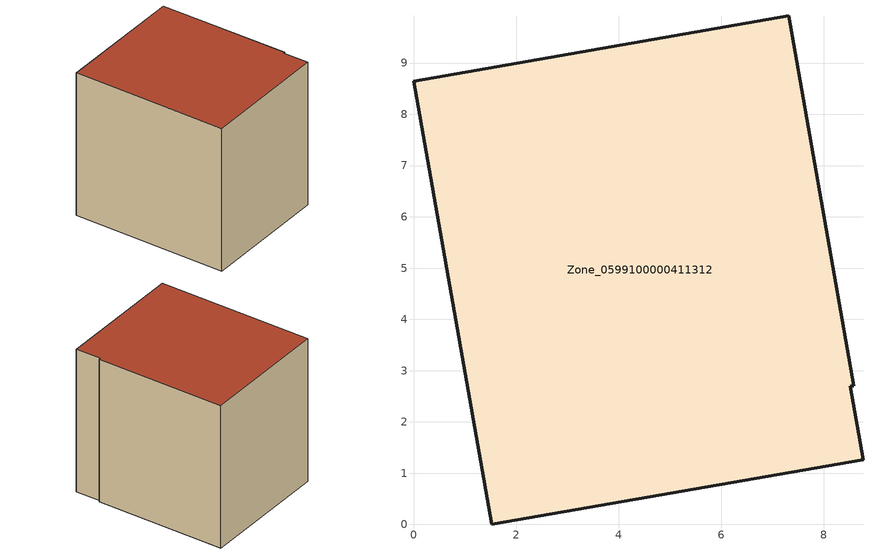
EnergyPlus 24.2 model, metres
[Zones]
Zone_0599100000411312
 floor ground (C_G): 8.59,2.71 8.52,2.69 8.77,1.26 1.52,0 0,8.65 7.32,9.93 z0
 wall outside (C_F): 8.59,2.71 7.32,9.93 0,8.65 1.52,0 8.77,1.26 8.52,2.69 8.59,2.71 z0:8.38
 roof outside (C_R): 8.52,2.69 8.59,2.71 7.32,9.93 0,8.65 1.52,0 8.77,1.26 z8.38
[BUILDING]
Pand.0599100000411312: North Axis=0; Terrain=City; Loads Convergence Tolerance Value=0.04; Temperature Convergence Tolerance Value=0.4; Solar Distribution=FullExterior; Maximum Number of Warmup Days=25; Minimum Number of Warmup Days=1
[Site:Location]
Rotterdam.The.Hague.AP_ZH_NLD Design_Conditions: Latitude=51.96; Longitude=4.45; Time Zone=1; Elevation=-4.5
[SITE:GROUNDTEMPERATURE:BUILDINGSURFACE]
18, 18, 18, 18, 18, 18, 18, 18, 18, 18, 18, 18
[MATERIAL] Thermal Absorptance=0.9; Solar Absorptance=0.7; Visible Absorptance=0.7
Name | Roughness | Thickness | Conductivity | Density | Specific Heat
G.TC.1992-2005 | MediumSmooth | 0.15 | 0.06 | 540 | 1210
F.TC.1992-2005 | Rough | 0.3 | 0.12 | 1920 | 840
R.TC.1992-2005 | MediumRough | 0.2 | 0.08 | 1500 | 1000
[CONSTRUCTION]
C_G: G.TC.1992-2005
C_F: F.TC.1992-2005
C_R: R.TC.1992-2005
[ZONE]
Zone_0599100000411312: Type=1; Multiplier=1; Ceiling Height=Autocalculate; Volume=Autocalculate; Floor Area=autocalculate; Part of Total Floor Area=Yes
[ZONEINFILTRATION:DESIGNFLOWRATE]
Infil_Zone_0599100000411312: Zone or ZoneList or Space or SpaceList=Zone_0599100000411312; Schedule=AlwaysOn; Design Flow Rate Calculation Method=Flow/Area; Flow Rate per Floor Area=0.0015; Constant Term Coefficient=1; Temperature Term Coefficient=0; Velocity Term Coefficient=0; Velocity Squared Term Coefficient=0
[HVACTEMPLATE:ZONE:IDEALLOADSAIRSYSTEM]
Zone_0599100000411312: Maximum Heating Supply Air Temperature=50; Minimum Cooling Supply Air Temperature=13; Maximum Heating Supply Air Humidity Ratio=0.0156; Minimum Cooling Supply Air Humidity Ratio=0.0077; Heating Limit=NoLimit; Cooling Limit=NoLimit; Dehumidification Control Type=ConstantSensibleHeatRatio; Cooling Sensible Heat Ratio=0.7; Dehumidification Setpoint=60; Humidification Control Type=None; Humidification Setpoint=30; Outdoor Air Method=None; Outdoor Air Flow Rate per Person=0.00944; Outdoor Air Flow Rate per Zone Floor Area=0; Outdoor Air Flow Rate per Zone=0; Demand Controlled Ventilation Type=None; Outdoor Air Economizer Type=NoEconomizer; Heat Recovery Type=None; Sensible Heat Recovery Effectiveness=0.7; Latent Heat Recovery Effectiveness=0.65
[ZONECONTROL:THERMOSTAT]
ThermostatControl_Zone_0599100000411312: Zone or ZoneList=Zone_0599100000411312; Control Type Schedule=DualSetpointControlType; Control 1=Thermostat_Zone_0599100000411312; Temperature Difference Between Cutout And Setpoint=0
[THERMOSTATSETPOINT:DUALSETPOINT]
Thermostat_Zone_0599100000411312: Heating Setpoint Temperature Schedule=HeatingSetpoint_Zone_0599100000411312; Cooling Setpoint Temperature Schedule=CoolingSetpoint_Zone_0599100000411312
[SCHEDULE:COMPACT]
HeatingSetpoint_Zone_0599100000411312: Through: 12/31, For: AllDays, Until: 24:00, 21
CoolingSetpoint_Zone_0599100000411312: Through: 12/31, For: AllDays, Until: 24:00, 24
DualSetpointControlType: Through: 12/31, For: AllDays, Until: 24:00, 4
AlwaysOn: Through: 12/31, For: AllDays, Until: 24:00, 1
